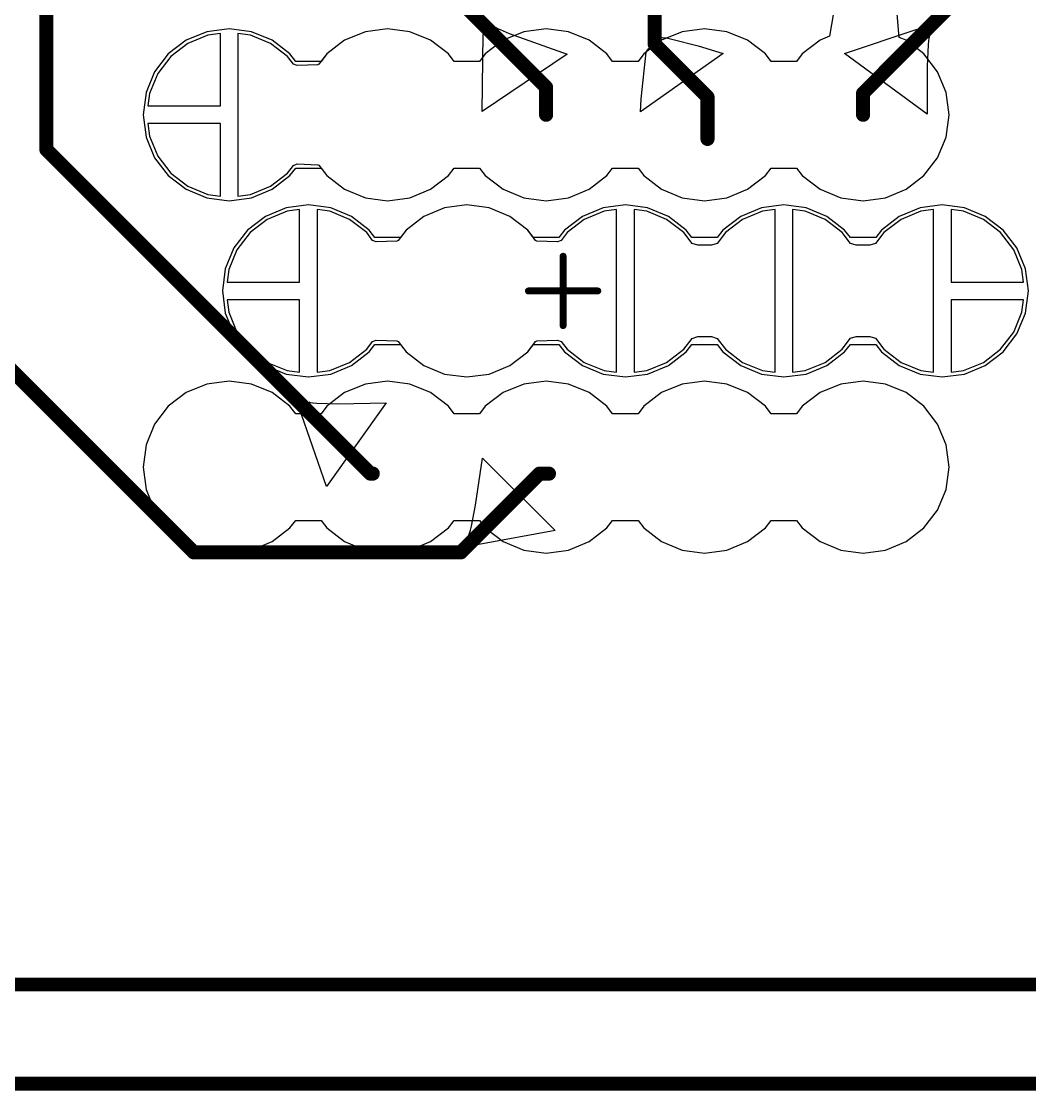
# Model space of a CAD drawing. Header units: inches. Extents: x -0.01 to 3.94, y -0.06 to 4.68.
# Drawn here: x 0.441 to 1.013, y -0.06 to 0.547 of the extents above; entities that cross this region are included whole.
import ezdxf

# ---------------------------------------------------------------- set-up
doc = ezdxf.new("R2010")
doc.units = ezdxf.units.IN
doc.header["$MEASUREMENT"] = 0
for name, color, linetype in [('Board outline', 6, 'Continuous'), ('Bottom Layer', 5, 'Continuous'), ('Bottom Solder', 6, 'Continuous'), ('Int1 -GND)', 16, 'Continuous'), ('Int2 -PWR)', 76, 'Continuous'), ('Multi-Layer', 9, 'Continuous'), ('Pad Holes', 156, 'Continuous'), ('Top Courtyard', 56, 'Continuous'), ('Top Layer', 1, 'Continuous'), ('Top Overlay', 2, 'Continuous'), ('Top Solder', 216, 'Continuous')]:
    doc.layers.add(name, color=color, linetype=linetype)

# ---------------------------------------------------------------- blocks, each defined once
blk = doc.blocks.new('66D8AC91_DC10_42D3_BF25_693004815827_135')
at = {"layer": 'Bottom Layer'}
h = blk.add_hatch(color=5, dxfattribs=at)
edge = h.paths.add_edge_path()
edge.add_arc((-0.18957, 0.1), 0.03642, 0, 360)
h = blk.add_hatch(color=5, dxfattribs=at)
edge = h.paths.add_edge_path()
edge.add_arc((-0.09961, 0.1), 0.03642, 0, 360)
h = blk.add_hatch(color=5, dxfattribs=at)
edge = h.paths.add_edge_path()
edge.add_arc((-0.00965, 0.1), 0.03642, 0, 360)
h = blk.add_hatch(color=5, dxfattribs=at)
edge = h.paths.add_edge_path()
edge.add_arc((0.08031, 0.1), 0.03642, 0, 360)
h = blk.add_hatch(color=5, dxfattribs=at)
edge = h.paths.add_edge_path()
edge.add_arc((0.17028, 0.1), 0.03642, 0, 360)
h = blk.add_hatch(color=5, dxfattribs=at)
edge = h.paths.add_edge_path()
edge.add_arc((-0.14459, 0), 0.03642, 0, 360)
h = blk.add_hatch(color=5, dxfattribs=at)
edge = h.paths.add_edge_path()
edge.add_arc((-0.05463, 0), 0.03642, 0, 360)
h = blk.add_hatch(color=5, dxfattribs=at)
edge = h.paths.add_edge_path()
edge.add_arc((0.03533, 0), 0.03642, 0, 360)
h = blk.add_hatch(color=5, dxfattribs=at)
edge = h.paths.add_edge_path()
edge.add_arc((0.12529, 0), 0.03642, 0, 360)
h = blk.add_hatch(color=5, dxfattribs=at)
edge = h.paths.add_edge_path()
edge.add_arc((0.21526, 0), 0.03642, 0, 360)
h = blk.add_hatch(color=5, dxfattribs=at)
edge = h.paths.add_edge_path()
edge.add_arc((-0.18957, -0.1), 0.03642, 0, 360)
h = blk.add_hatch(color=5, dxfattribs=at)
edge = h.paths.add_edge_path()
edge.add_arc((-0.09961, -0.1), 0.03642, 0, 360)
h = blk.add_hatch(color=5, dxfattribs=at)
edge = h.paths.add_edge_path()
edge.add_arc((-0.00965, -0.1), 0.03642, 0, 360)
h = blk.add_hatch(color=5, dxfattribs=at)
edge = h.paths.add_edge_path()
edge.add_arc((0.08031, -0.1), 0.03642, 0, 360)
h = blk.add_hatch(color=5, dxfattribs=at)
edge = h.paths.add_edge_path()
edge.add_arc((0.17028, -0.1), 0.03642, 0, 360)
at = {"layer": 'Bottom Solder'}
h = blk.add_hatch(color=6, dxfattribs=at)
edge = h.paths.add_edge_path()
edge.add_arc((-0.18957, 0.1), 0.03839, 0, 360)
h = blk.add_hatch(color=6, dxfattribs=at)
edge = h.paths.add_edge_path()
edge.add_arc((-0.09961, 0.1), 0.03839, 0, 360)
h = blk.add_hatch(color=6, dxfattribs=at)
edge = h.paths.add_edge_path()
edge.add_arc((-0.00965, 0.1), 0.03839, 0, 360)
h = blk.add_hatch(color=6, dxfattribs=at)
edge = h.paths.add_edge_path()
edge.add_arc((0.08031, 0.1), 0.03839, 0, 360)
h = blk.add_hatch(color=6, dxfattribs=at)
edge = h.paths.add_edge_path()
edge.add_arc((0.17028, 0.1), 0.03839, 0, 360)
h = blk.add_hatch(color=6, dxfattribs=at)
edge = h.paths.add_edge_path()
edge.add_arc((-0.14459, 0), 0.03839, 0, 360)
h = blk.add_hatch(color=6, dxfattribs=at)
edge = h.paths.add_edge_path()
edge.add_arc((-0.05463, 0), 0.03839, 0, 360)
h = blk.add_hatch(color=6, dxfattribs=at)
edge = h.paths.add_edge_path()
edge.add_arc((0.03533, 0), 0.03839, 0, 360)
h = blk.add_hatch(color=6, dxfattribs=at)
edge = h.paths.add_edge_path()
edge.add_arc((0.12529, 0), 0.03839, 0, 360)
h = blk.add_hatch(color=6, dxfattribs=at)
edge = h.paths.add_edge_path()
edge.add_arc((0.21526, 0), 0.03839, 0, 360)
h = blk.add_hatch(color=6, dxfattribs=at)
edge = h.paths.add_edge_path()
edge.add_arc((-0.18957, -0.1), 0.03839, 0, 360)
h = blk.add_hatch(color=6, dxfattribs=at)
edge = h.paths.add_edge_path()
edge.add_arc((-0.09961, -0.1), 0.03839, 0, 360)
h = blk.add_hatch(color=6, dxfattribs=at)
edge = h.paths.add_edge_path()
edge.add_arc((-0.00965, -0.1), 0.03839, 0, 360)
h = blk.add_hatch(color=6, dxfattribs=at)
edge = h.paths.add_edge_path()
edge.add_arc((0.08031, -0.1), 0.03839, 0, 360)
h = blk.add_hatch(color=6, dxfattribs=at)
edge = h.paths.add_edge_path()
edge.add_arc((0.17028, -0.1), 0.03839, 0, 360)
at = {"layer": 'Int1 -GND)'}
h = blk.add_hatch(color=7, dxfattribs=at)
edge = h.paths.add_edge_path()
edge.add_arc((-0.18957, 0.1), 0.03642, 0, 360)
h = blk.add_hatch(color=7, dxfattribs=at)
edge = h.paths.add_edge_path()
edge.add_arc((-0.09961, 0.1), 0.03642, 0, 360)
h = blk.add_hatch(color=7, dxfattribs=at)
edge = h.paths.add_edge_path()
edge.add_arc((-0.00965, 0.1), 0.03642, 0, 360)
h = blk.add_hatch(color=7, dxfattribs=at)
edge = h.paths.add_edge_path()
edge.add_arc((0.08031, 0.1), 0.03642, 0, 360)
h = blk.add_hatch(color=7, dxfattribs=at)
edge = h.paths.add_edge_path()
edge.add_arc((0.17028, 0.1), 0.03642, 0, 360)
h = blk.add_hatch(color=7, dxfattribs=at)
edge = h.paths.add_edge_path()
edge.add_arc((-0.14459, 0), 0.03642, 0, 360)
h = blk.add_hatch(color=7, dxfattribs=at)
edge = h.paths.add_edge_path()
edge.add_arc((-0.05463, 0), 0.03642, 0, 360)
h = blk.add_hatch(color=7, dxfattribs=at)
edge = h.paths.add_edge_path()
edge.add_arc((0.03533, 0), 0.03642, 0, 360)
h = blk.add_hatch(color=7, dxfattribs=at)
edge = h.paths.add_edge_path()
edge.add_arc((0.12529, 0), 0.03642, 0, 360)
h = blk.add_hatch(color=7, dxfattribs=at)
edge = h.paths.add_edge_path()
edge.add_arc((0.21526, 0), 0.03642, 0, 360)
h = blk.add_hatch(color=7, dxfattribs=at)
edge = h.paths.add_edge_path()
edge.add_arc((-0.18957, -0.1), 0.03642, 0, 360)
h = blk.add_hatch(color=7, dxfattribs=at)
edge = h.paths.add_edge_path()
edge.add_arc((-0.09961, -0.1), 0.03642, 0, 360)
h = blk.add_hatch(color=7, dxfattribs=at)
edge = h.paths.add_edge_path()
edge.add_arc((-0.00965, -0.1), 0.03642, 0, 360)
h = blk.add_hatch(color=7, dxfattribs=at)
edge = h.paths.add_edge_path()
edge.add_arc((0.08031, -0.1), 0.03642, 0, 360)
h = blk.add_hatch(color=7, dxfattribs=at)
edge = h.paths.add_edge_path()
edge.add_arc((0.17028, -0.1), 0.03642, 0, 360)
at = {"layer": 'Int2 -PWR)'}
h = blk.add_hatch(color=7, dxfattribs=at)
edge = h.paths.add_edge_path()
edge.add_arc((-0.18957, 0.1), 0.03642, 0, 360)
h = blk.add_hatch(color=7, dxfattribs=at)
edge = h.paths.add_edge_path()
edge.add_arc((-0.09961, 0.1), 0.03642, 0, 360)
h = blk.add_hatch(color=7, dxfattribs=at)
edge = h.paths.add_edge_path()
edge.add_arc((-0.00965, 0.1), 0.03642, 0, 360)
h = blk.add_hatch(color=7, dxfattribs=at)
edge = h.paths.add_edge_path()
edge.add_arc((0.08031, 0.1), 0.03642, 0, 360)
h = blk.add_hatch(color=7, dxfattribs=at)
edge = h.paths.add_edge_path()
edge.add_arc((0.17028, 0.1), 0.03642, 0, 360)
h = blk.add_hatch(color=7, dxfattribs=at)
edge = h.paths.add_edge_path()
edge.add_arc((-0.14459, 0), 0.03642, 0, 360)
h = blk.add_hatch(color=7, dxfattribs=at)
edge = h.paths.add_edge_path()
edge.add_arc((-0.05463, 0), 0.03642, 0, 360)
h = blk.add_hatch(color=7, dxfattribs=at)
edge = h.paths.add_edge_path()
edge.add_arc((0.03533, 0), 0.03642, 0, 360)
h = blk.add_hatch(color=7, dxfattribs=at)
edge = h.paths.add_edge_path()
edge.add_arc((0.12529, 0), 0.03642, 0, 360)
h = blk.add_hatch(color=7, dxfattribs=at)
edge = h.paths.add_edge_path()
edge.add_arc((0.21526, 0), 0.03642, 0, 360)
h = blk.add_hatch(color=7, dxfattribs=at)
edge = h.paths.add_edge_path()
edge.add_arc((-0.18957, -0.1), 0.03642, 0, 360)
h = blk.add_hatch(color=7, dxfattribs=at)
edge = h.paths.add_edge_path()
edge.add_arc((-0.09961, -0.1), 0.03642, 0, 360)
h = blk.add_hatch(color=7, dxfattribs=at)
edge = h.paths.add_edge_path()
edge.add_arc((-0.00965, -0.1), 0.03642, 0, 360)
h = blk.add_hatch(color=7, dxfattribs=at)
edge = h.paths.add_edge_path()
edge.add_arc((0.08031, -0.1), 0.03642, 0, 360)
h = blk.add_hatch(color=7, dxfattribs=at)
edge = h.paths.add_edge_path()
edge.add_arc((0.17028, -0.1), 0.03642, 0, 360)
at = {"layer": 'Multi-Layer'}
h = blk.add_hatch(color=9, dxfattribs=at)
edge = h.paths.add_edge_path()
edge.add_arc((-0.18957, 0.1), 0.03642, 0, 360)
h = blk.add_hatch(color=9, dxfattribs=at)
edge = h.paths.add_edge_path()
edge.add_arc((-0.09961, 0.1), 0.03642, 0, 360)
h = blk.add_hatch(color=9, dxfattribs=at)
edge = h.paths.add_edge_path()
edge.add_arc((-0.00965, 0.1), 0.03642, 0, 360)
h = blk.add_hatch(color=9, dxfattribs=at)
edge = h.paths.add_edge_path()
edge.add_arc((0.08031, 0.1), 0.03642, 0, 360)
h = blk.add_hatch(color=9, dxfattribs=at)
edge = h.paths.add_edge_path()
edge.add_arc((0.17028, 0.1), 0.03642, 0, 360)
h = blk.add_hatch(color=9, dxfattribs=at)
edge = h.paths.add_edge_path()
edge.add_arc((-0.14459, 0), 0.03642, 0, 360)
h = blk.add_hatch(color=9, dxfattribs=at)
edge = h.paths.add_edge_path()
edge.add_arc((-0.05463, 0), 0.03642, 0, 360)
h = blk.add_hatch(color=9, dxfattribs=at)
edge = h.paths.add_edge_path()
edge.add_arc((0.03533, 0), 0.03642, 0, 360)
h = blk.add_hatch(color=9, dxfattribs=at)
edge = h.paths.add_edge_path()
edge.add_arc((0.12529, 0), 0.03642, 0, 360)
h = blk.add_hatch(color=9, dxfattribs=at)
edge = h.paths.add_edge_path()
edge.add_arc((0.21526, 0), 0.03642, 0, 360)
h = blk.add_hatch(color=9, dxfattribs=at)
edge = h.paths.add_edge_path()
edge.add_arc((-0.18957, -0.1), 0.03642, 0, 360)
h = blk.add_hatch(color=9, dxfattribs=at)
edge = h.paths.add_edge_path()
edge.add_arc((-0.09961, -0.1), 0.03642, 0, 360)
h = blk.add_hatch(color=9, dxfattribs=at)
edge = h.paths.add_edge_path()
edge.add_arc((-0.00965, -0.1), 0.03642, 0, 360)
h = blk.add_hatch(color=9, dxfattribs=at)
edge = h.paths.add_edge_path()
edge.add_arc((0.08031, -0.1), 0.03642, 0, 360)
h = blk.add_hatch(color=9, dxfattribs=at)
edge = h.paths.add_edge_path()
edge.add_arc((0.17028, -0.1), 0.03642, 0, 360)
at = {"layer": 'Pad Holes'}
h = blk.add_hatch(color=7, dxfattribs=at)
edge = h.paths.add_edge_path()
edge.add_arc((-0.18957, 0.1), 0.01969, 0, 360)
h = blk.add_hatch(color=7, dxfattribs=at)
edge = h.paths.add_edge_path()
edge.add_arc((-0.09961, 0.1), 0.01969, 0, 360)
h = blk.add_hatch(color=7, dxfattribs=at)
edge = h.paths.add_edge_path()
edge.add_arc((-0.00965, 0.1), 0.01969, 0, 360)
h = blk.add_hatch(color=7, dxfattribs=at)
edge = h.paths.add_edge_path()
edge.add_arc((0.08031, 0.1), 0.01969, 0, 360)
h = blk.add_hatch(color=7, dxfattribs=at)
edge = h.paths.add_edge_path()
edge.add_arc((0.17028, 0.1), 0.01969, 0, 360)
h = blk.add_hatch(color=7, dxfattribs=at)
edge = h.paths.add_edge_path()
edge.add_arc((-0.14459, 0), 0.01969, 0, 360)
h = blk.add_hatch(color=7, dxfattribs=at)
edge = h.paths.add_edge_path()
edge.add_arc((-0.05463, 0), 0.01969, 0, 360)
h = blk.add_hatch(color=7, dxfattribs=at)
edge = h.paths.add_edge_path()
edge.add_arc((0.03533, 0), 0.01969, 0, 360)
h = blk.add_hatch(color=7, dxfattribs=at)
edge = h.paths.add_edge_path()
edge.add_arc((0.12529, 0), 0.01969, 0, 360)
h = blk.add_hatch(color=7, dxfattribs=at)
edge = h.paths.add_edge_path()
edge.add_arc((0.21526, 0), 0.01969, 0, 360)
h = blk.add_hatch(color=7, dxfattribs=at)
edge = h.paths.add_edge_path()
edge.add_arc((-0.18957, -0.1), 0.01969, 0, 360)
h = blk.add_hatch(color=7, dxfattribs=at)
edge = h.paths.add_edge_path()
edge.add_arc((-0.09961, -0.1), 0.01969, 0, 360)
h = blk.add_hatch(color=7, dxfattribs=at)
edge = h.paths.add_edge_path()
edge.add_arc((-0.00965, -0.1), 0.01969, 0, 360)
h = blk.add_hatch(color=7, dxfattribs=at)
edge = h.paths.add_edge_path()
edge.add_arc((0.08031, -0.1), 0.01969, 0, 360)
h = blk.add_hatch(color=7, dxfattribs=at)
edge = h.paths.add_edge_path()
edge.add_arc((0.17028, -0.1), 0.01969, 0, 360)
at = {"layer": 'Top Layer'}
h = blk.add_hatch(color=1, dxfattribs=at)
edge = h.paths.add_edge_path()
edge.add_arc((-0.18957, 0.1), 0.03642, 0, 360)
h = blk.add_hatch(color=1, dxfattribs=at)
edge = h.paths.add_edge_path()
edge.add_arc((-0.09961, 0.1), 0.03642, 0, 360)
h = blk.add_hatch(color=1, dxfattribs=at)
edge = h.paths.add_edge_path()
edge.add_arc((-0.00965, 0.1), 0.03642, 0, 360)
h = blk.add_hatch(color=1, dxfattribs=at)
edge = h.paths.add_edge_path()
edge.add_arc((0.08031, 0.1), 0.03642, 0, 360)
h = blk.add_hatch(color=1, dxfattribs=at)
edge = h.paths.add_edge_path()
edge.add_arc((0.17028, 0.1), 0.03642, 0, 360)
h = blk.add_hatch(color=1, dxfattribs=at)
edge = h.paths.add_edge_path()
edge.add_arc((-0.14459, 0), 0.03642, 0, 360)
h = blk.add_hatch(color=1, dxfattribs=at)
edge = h.paths.add_edge_path()
edge.add_arc((-0.05463, 0), 0.03642, 0, 360)
h = blk.add_hatch(color=1, dxfattribs=at)
edge = h.paths.add_edge_path()
edge.add_arc((0.03533, 0), 0.03642, 0, 360)
h = blk.add_hatch(color=1, dxfattribs=at)
edge = h.paths.add_edge_path()
edge.add_arc((0.12529, 0), 0.03642, 0, 360)
h = blk.add_hatch(color=1, dxfattribs=at)
edge = h.paths.add_edge_path()
edge.add_arc((0.21526, 0), 0.03642, 0, 360)
h = blk.add_hatch(color=1, dxfattribs=at)
edge = h.paths.add_edge_path()
edge.add_arc((-0.18957, -0.1), 0.03642, 0, 360)
h = blk.add_hatch(color=1, dxfattribs=at)
edge = h.paths.add_edge_path()
edge.add_arc((-0.09961, -0.1), 0.03642, 0, 360)
h = blk.add_hatch(color=1, dxfattribs=at)
edge = h.paths.add_edge_path()
edge.add_arc((-0.00965, -0.1), 0.03642, 0, 360)
h = blk.add_hatch(color=1, dxfattribs=at)
edge = h.paths.add_edge_path()
edge.add_arc((0.08031, -0.1), 0.03642, 0, 360)
h = blk.add_hatch(color=1, dxfattribs=at)
edge = h.paths.add_edge_path()
edge.add_arc((0.17028, -0.1), 0.03642, 0, 360)
at = {"layer": 'Top Solder'}
h = blk.add_hatch(color=216, dxfattribs=at)
edge = h.paths.add_edge_path()
edge.add_arc((-0.18957, 0.1), 0.03839, 0, 360)
h = blk.add_hatch(color=216, dxfattribs=at)
edge = h.paths.add_edge_path()
edge.add_arc((-0.09961, 0.1), 0.03839, 0, 360)
h = blk.add_hatch(color=216, dxfattribs=at)
edge = h.paths.add_edge_path()
edge.add_arc((-0.00965, 0.1), 0.03839, 0, 360)
h = blk.add_hatch(color=216, dxfattribs=at)
edge = h.paths.add_edge_path()
edge.add_arc((0.08031, 0.1), 0.03839, 0, 360)
h = blk.add_hatch(color=216, dxfattribs=at)
edge = h.paths.add_edge_path()
edge.add_arc((0.17028, 0.1), 0.03839, 0, 360)
h = blk.add_hatch(color=216, dxfattribs=at)
edge = h.paths.add_edge_path()
edge.add_arc((-0.14459, 0), 0.03839, 0, 360)
h = blk.add_hatch(color=216, dxfattribs=at)
edge = h.paths.add_edge_path()
edge.add_arc((-0.05463, 0), 0.03839, 0, 360)
h = blk.add_hatch(color=216, dxfattribs=at)
edge = h.paths.add_edge_path()
edge.add_arc((0.03533, 0), 0.03839, 0, 360)
h = blk.add_hatch(color=216, dxfattribs=at)
edge = h.paths.add_edge_path()
edge.add_arc((0.12529, 0), 0.03839, 0, 360)
h = blk.add_hatch(color=216, dxfattribs=at)
edge = h.paths.add_edge_path()
edge.add_arc((0.21526, 0), 0.03839, 0, 360)
h = blk.add_hatch(color=216, dxfattribs=at)
edge = h.paths.add_edge_path()
edge.add_arc((-0.18957, -0.1), 0.03839, 0, 360)
h = blk.add_hatch(color=216, dxfattribs=at)
edge = h.paths.add_edge_path()
edge.add_arc((-0.09961, -0.1), 0.03839, 0, 360)
h = blk.add_hatch(color=216, dxfattribs=at)
edge = h.paths.add_edge_path()
edge.add_arc((-0.00965, -0.1), 0.03839, 0, 360)
h = blk.add_hatch(color=216, dxfattribs=at)
edge = h.paths.add_edge_path()
edge.add_arc((0.08031, -0.1), 0.03839, 0, 360)
h = blk.add_hatch(color=216, dxfattribs=at)
edge = h.paths.add_edge_path()
edge.add_arc((0.17028, -0.1), 0.03839, 0, 360)
at = {"layer": 'Top Courtyard'}
for points in [[(0, -0.01968, 0.00394, 0.00394, 0), (0, 0.01969, 0.00394, 0.00394, 0)], [(-0.01969, 0, 0.00394, 0.00394, 0), (0.01968, 0, 0.00394, 0.00394, 0)]]:
    blk.add_lwpolyline(points, format="xyseb", dxfattribs=at)
for points in [[(-0.00098, 0.01969, 0.00197, 0.00197, 1), (0.00098, 0.01969, 0.00197, 0.00197, 1)], [(-0.02067, 0, 0.00197, 0.00197, 1), (-0.0187, 0, 0.00197, 0.00197, 1)], [(0.0187, 0, 0.00197, 0.00197, 1), (0.02067, 0, 0.00197, 0.00197, 1)], [(-0.00098, -0.01968, 0.00197, 0.00197, 1), (0.00098, -0.01968, 0.00197, 0.00197, 1)]]:
    blk.add_lwpolyline(points, format="xyseb", close=True, dxfattribs=at)
at = {"layer": 'Top Overlay'}
blk.add_lwpolyline([(-0.625, -0.45, 0.00787, 0.00787, 0), (0.625, -0.45, 0.00787, 0.00787, 0)], format="xyseb", dxfattribs=at)

msp = doc.modelspace()

# ---------------------------------------------------------------- linework, layer by layer
at = {"layer": 'Board outline'}
msp.add_lwpolyline([(0, 0, 0.00787, 0.00787, 0), (3.93701, 0, 0.00787, 0.00787, 0)], format="xyseb", dxfattribs=at)
at = {"layer": 'Int1 -GND)'}
for p, q in [((0.90161, 0.55161), (0.89933, 0.53824)), ((0.93889, 0.53758), (0.93768, 0.55107)), ((0.63579, 0.54087), (0.62401, 0.53599)), ((0.64843, 0.54254), (0.63579, 0.54087)), ((0.66107, 0.54087), (0.64843, 0.54254)), ((0.67284, 0.53599), (0.66107, 0.54087)), ((0.72575, 0.54087), (0.71397, 0.53599)), ((0.73839, 0.54254), (0.72575, 0.54087)), ((0.75103, 0.54087), (0.73839, 0.54254)), ((0.7628, 0.53599), (0.75103, 0.54087)), ((0.81571, 0.54087), (0.80393, 0.53599)), ((0.82835, 0.54254), (0.81571, 0.54087)), ((0.84099, 0.54087), (0.82835, 0.54254)), ((0.85276, 0.53599), (0.84099, 0.54087)), ((0.53505, 0.53425), (0.52536, 0.52681)), ((0.54635, 0.53892), (0.53505, 0.53425)), ((0.55346, 0.53986), (0.54635, 0.53892)), ((0.55346, 0.4987), (0.55346, 0.53986)), ((0.57058, 0.53892), (0.56346, 0.53986)), ((0.56346, 0.53986), (0.56346, 0.4937)), ((0.58187, 0.53425), (0.57058, 0.53892)), ((0.59157, 0.52681), (0.58187, 0.53425)), ((0.62401, 0.53599), (0.61389, 0.52823)), ((0.68296, 0.52823), (0.67284, 0.53599)), ((0.71397, 0.53599), (0.70385, 0.52823)), ((0.77292, 0.52823), (0.7628, 0.53599)), ((0.80393, 0.53599), (0.79381, 0.52823)), ((0.86288, 0.52823), (0.85276, 0.53599)), ((0.89389, 0.53599), (0.88378, 0.52823)), ((0.89933, 0.53824), (0.89389, 0.53599)), ((0.94273, 0.53599), (0.93889, 0.53758)), ((0.95284, 0.52823), (0.94273, 0.53599)), ((0.61389, 0.52823), (0.60941, 0.52239)), ((0.6862, 0.52401), (0.68296, 0.52823)), ((0.70385, 0.52823), (0.70062, 0.52401)), ((0.77616, 0.52401), (0.77292, 0.52823)), ((0.79381, 0.52823), (0.79058, 0.52401)), ((0.86612, 0.52401), (0.86288, 0.52823)), ((0.88378, 0.52823), (0.88054, 0.52401)), ((0.9606, 0.51812), (0.95284, 0.52823)), ((0.52536, 0.52681), (0.51792, 0.51711)), ((0.59493, 0.52243), (0.59157, 0.52681)), ((0.59701, 0.52163), (0.59493, 0.52243)), ((0.60874, 0.52205), (0.59701, 0.52163)), ((0.60941, 0.52239), (0.60874, 0.52205)), ((0.70062, 0.52401), (0.6862, 0.52401)), ((0.79058, 0.52401), (0.77616, 0.52401)), ((0.88054, 0.52401), (0.86612, 0.52401)), ((0.51792, 0.51711), (0.51324, 0.50582)), ((0.96548, 0.50634), (0.9606, 0.51812)), ((0.51324, 0.50582), (0.5123, 0.4987)), ((0.96714, 0.4937), (0.96548, 0.50634)), ((0.5123, 0.4987), (0.55346, 0.4987)), ((0.56346, 0.4937), (0.56346, 0.44754)), ((0.96548, 0.48106), (0.96714, 0.4937)), ((0.55346, 0.4887), (0.5123, 0.4887)), ((0.5123, 0.4887), (0.51324, 0.48158)), ((0.55346, 0.44754), (0.55346, 0.4887)), ((0.51324, 0.48158), (0.51792, 0.47029)), ((0.9606, 0.46928), (0.96548, 0.48106)), ((0.51792, 0.47029), (0.52536, 0.46059)), ((0.95284, 0.45917), (0.9606, 0.46928)), ((0.59157, 0.46059), (0.59493, 0.46497)), ((0.59493, 0.46497), (0.59701, 0.46577)), ((0.59701, 0.46577), (0.60874, 0.46535)), ((0.60874, 0.46535), (0.60941, 0.46501)), ((0.60941, 0.46501), (0.61389, 0.45917)), ((0.68296, 0.45917), (0.6862, 0.46339)), ((0.6862, 0.46339), (0.70062, 0.46339)), ((0.70062, 0.46339), (0.70385, 0.45917)), ((0.77292, 0.45917), (0.77616, 0.46339)), ((0.77616, 0.46339), (0.79058, 0.46339)), ((0.79058, 0.46339), (0.79381, 0.45917)), ((0.86288, 0.45917), (0.86612, 0.46339)), ((0.86612, 0.46339), (0.88054, 0.46339)), ((0.88054, 0.46339), (0.88378, 0.45917)), ((0.52536, 0.46059), (0.53505, 0.45315)), ((0.58187, 0.45315), (0.59157, 0.46059)), ((0.61389, 0.45917), (0.62401, 0.45141)), ((0.67284, 0.45141), (0.68296, 0.45917)), ((0.70385, 0.45917), (0.71397, 0.45141)), ((0.7628, 0.45141), (0.77292, 0.45917)), ((0.79381, 0.45917), (0.80393, 0.45141)), ((0.85276, 0.45141), (0.86288, 0.45917)), ((0.88378, 0.45917), (0.89389, 0.45141)), ((0.94273, 0.45141), (0.95284, 0.45917)), ((0.53505, 0.45315), (0.54635, 0.44848)), ((0.57058, 0.44848), (0.58187, 0.45315)), ((0.62401, 0.45141), (0.63579, 0.44653)), ((0.66107, 0.44653), (0.67284, 0.45141)), ((0.71397, 0.45141), (0.72575, 0.44653)), ((0.75103, 0.44653), (0.7628, 0.45141)), ((0.80393, 0.45141), (0.81571, 0.44653)), ((0.84099, 0.44653), (0.85276, 0.45141)), ((0.89389, 0.45141), (0.90567, 0.44653)), ((0.93095, 0.44653), (0.94273, 0.45141)), ((0.54635, 0.44848), (0.55346, 0.44754)), ((0.56346, 0.44754), (0.57058, 0.44848)), ((0.63579, 0.44653), (0.64843, 0.44487)), ((0.64843, 0.44487), (0.66107, 0.44653)), ((0.72575, 0.44653), (0.73839, 0.44487)), ((0.73839, 0.44487), (0.75103, 0.44653)), ((0.81571, 0.44653), (0.82835, 0.44487)), ((0.82835, 0.44487), (0.84099, 0.44653)), ((0.90567, 0.44653), (0.91831, 0.44487)), ((0.91831, 0.44487), (0.93095, 0.44653)), ((0.59133, 0.43892), (0.58004, 0.43425)), ((0.59845, 0.43986), (0.59133, 0.43892)), ((0.59845, 0.3987), (0.59845, 0.43986)), ((0.61556, 0.43892), (0.60845, 0.43986)), ((0.60845, 0.43986), (0.60845, 0.3937)), ((0.62685, 0.43425), (0.61556, 0.43892)), ((0.68077, 0.44087), (0.66899, 0.43599)), ((0.69341, 0.44254), (0.68077, 0.44087)), ((0.70605, 0.44087), (0.69341, 0.44254)), ((0.71782, 0.43599), (0.70605, 0.44087)), ((0.77125, 0.43892), (0.75996, 0.43425)), ((0.77837, 0.43986), (0.77125, 0.43892)), ((0.77837, 0.3937), (0.77837, 0.43986)), ((0.79548, 0.43892), (0.78837, 0.43986)), ((0.78837, 0.43986), (0.78837, 0.3937)), ((0.80677, 0.43425), (0.79548, 0.43892)), ((0.86121, 0.43892), (0.84992, 0.43425)), ((0.86833, 0.43986), (0.86121, 0.43892)), ((0.86833, 0.3937), (0.86833, 0.43986)), ((0.88544, 0.43892), (0.87833, 0.43986)), ((0.87833, 0.43986), (0.87833, 0.3937)), ((0.89673, 0.43425), (0.88544, 0.43892)), ((0.95117, 0.43892), (0.93988, 0.43425)), ((0.95829, 0.43986), (0.95117, 0.43892)), ((0.95829, 0.3937), (0.95829, 0.43986)), ((0.97541, 0.43892), (0.96829, 0.43986)), ((0.96829, 0.43986), (0.96829, 0.3987)), ((0.9867, 0.43425), (0.97541, 0.43892)), ((0.58004, 0.43425), (0.57034, 0.42681)), ((0.63655, 0.42681), (0.62685, 0.43425)), ((0.66899, 0.43599), (0.65887, 0.42823)), ((0.72794, 0.42823), (0.71782, 0.43599)), ((0.75996, 0.43425), (0.75026, 0.42681)), ((0.81647, 0.42681), (0.80677, 0.43425)), ((0.84992, 0.43425), (0.84022, 0.42681)), ((0.90643, 0.42681), (0.89673, 0.43425)), ((0.93988, 0.43425), (0.93018, 0.42681)), ((0.99639, 0.42681), (0.9867, 0.43425)), ((0.57034, 0.42681), (0.5629, 0.41711)), ((0.63991, 0.42243), (0.63655, 0.42681)), ((0.65887, 0.42823), (0.65439, 0.42239)), ((0.73242, 0.42239), (0.72794, 0.42823)), ((0.75026, 0.42681), (0.7469, 0.42243)), ((0.82124, 0.4206), (0.81647, 0.42681)), ((0.84022, 0.42681), (0.83546, 0.4206)), ((0.9112, 0.42059), (0.90643, 0.42681)), ((0.93018, 0.42681), (0.92542, 0.42059)), ((1.00383, 0.41711), (0.99639, 0.42681)), ((0.64199, 0.42163), (0.63991, 0.42243)), ((0.65372, 0.42205), (0.64199, 0.42163)), ((0.65439, 0.42239), (0.65372, 0.42205)), ((0.73309, 0.42205), (0.73242, 0.42239)), ((0.74482, 0.42163), (0.73309, 0.42205)), ((0.7469, 0.42243), (0.74482, 0.42163)), ((0.82444, 0.41963), (0.82124, 0.4206)), ((0.83225, 0.41963), (0.82444, 0.41963)), ((0.83546, 0.4206), (0.83225, 0.41963)), ((0.9144, 0.41963), (0.9112, 0.42059)), ((0.92221, 0.41963), (0.9144, 0.41963)), ((0.92542, 0.42059), (0.92221, 0.41963)), ((0.5629, 0.41711), (0.55822, 0.40582)), ((1.00851, 0.40582), (1.00383, 0.41711)), ((0.55822, 0.40582), (0.55729, 0.3987)), ((1.00945, 0.3987), (1.00851, 0.40582)), ((0.55729, 0.3987), (0.59845, 0.3987)), ((0.96829, 0.3987), (1.00945, 0.3987)), ((0.59845, 0.3887), (0.55729, 0.3887)), ((0.55729, 0.3887), (0.55822, 0.38158)), ((0.59845, 0.34754), (0.59845, 0.3887)), ((0.60845, 0.3937), (0.60845, 0.34754)), ((0.77837, 0.34754), (0.77837, 0.3937)), ((0.78837, 0.3937), (0.78837, 0.34754)), ((0.86833, 0.34754), (0.86833, 0.3937)), ((0.87833, 0.3937), (0.87833, 0.34754)), ((0.95829, 0.34754), (0.95829, 0.3937)), ((1.00945, 0.3887), (0.96829, 0.3887)), ((0.96829, 0.3887), (0.96829, 0.34754)), ((1.00851, 0.38158), (1.00945, 0.3887)), ((0.55822, 0.38158), (0.5629, 0.37029)), ((1.00383, 0.37029), (1.00851, 0.38158)), ((0.5629, 0.37029), (0.57034, 0.36059)), ((0.99639, 0.36059), (1.00383, 0.37029)), ((0.63655, 0.36059), (0.63991, 0.36497)), ((0.63991, 0.36497), (0.64199, 0.36577)), ((0.64199, 0.36577), (0.65372, 0.36535)), ((0.65372, 0.36535), (0.65439, 0.36501)), ((0.65439, 0.36501), (0.65887, 0.35917)), ((0.72794, 0.35917), (0.73242, 0.36501)), ((0.73242, 0.36501), (0.73309, 0.36535)), ((0.73309, 0.36535), (0.74482, 0.36577)), ((0.74482, 0.36577), (0.7469, 0.36497)), ((0.7469, 0.36497), (0.75026, 0.36059)), ((0.81647, 0.36059), (0.82124, 0.3668)), ((0.82124, 0.3668), (0.82444, 0.36777)), ((0.82444, 0.36777), (0.83225, 0.36777)), ((0.83225, 0.36777), (0.83546, 0.3668)), ((0.83546, 0.3668), (0.84022, 0.36059)), ((0.90643, 0.36059), (0.9112, 0.36681)), ((0.9112, 0.36681), (0.9144, 0.36777)), ((0.9144, 0.36777), (0.92221, 0.36777)), ((0.92221, 0.36777), (0.92542, 0.36681)), ((0.92542, 0.36681), (0.93018, 0.36059)), ((0.57034, 0.36059), (0.58004, 0.35315)), ((0.62685, 0.35315), (0.63655, 0.36059)), ((0.65887, 0.35917), (0.66899, 0.35141)), ((0.71782, 0.35141), (0.72794, 0.35917)), ((0.75026, 0.36059), (0.75996, 0.35315)), ((0.80677, 0.35315), (0.81647, 0.36059)), ((0.84022, 0.36059), (0.84992, 0.35315)), ((0.89673, 0.35315), (0.90643, 0.36059)), ((0.93018, 0.36059), (0.93988, 0.35315)), ((0.9867, 0.35315), (0.99639, 0.36059)), ((0.58004, 0.35315), (0.59133, 0.34848)), ((0.61556, 0.34848), (0.62685, 0.35315)), ((0.75996, 0.35315), (0.77125, 0.34848)), ((0.79548, 0.34848), (0.80677, 0.35315)), ((0.84992, 0.35315), (0.86121, 0.34848)), ((0.88544, 0.34848), (0.89673, 0.35315)), ((0.93988, 0.35315), (0.95117, 0.34848)), ((0.97541, 0.34848), (0.9867, 0.35315)), ((0.59133, 0.34848), (0.59845, 0.34754)), ((0.60845, 0.34754), (0.61556, 0.34848)), ((0.66899, 0.35141), (0.68077, 0.34653)), ((0.68077, 0.34653), (0.69341, 0.34486)), ((0.69341, 0.34486), (0.70605, 0.34653)), ((0.70605, 0.34653), (0.71782, 0.35141)), ((0.77125, 0.34848), (0.77837, 0.34754)), ((0.78837, 0.34754), (0.79548, 0.34848)), ((0.86121, 0.34848), (0.86833, 0.34754)), ((0.87833, 0.34754), (0.88544, 0.34848)), ((0.95117, 0.34848), (0.95829, 0.34754)), ((0.96829, 0.34754), (0.97541, 0.34848)), ((0.54582, 0.34087), (0.53405, 0.33599)), ((0.55846, 0.34254), (0.54582, 0.34087)), ((0.5711, 0.34087), (0.55846, 0.34254)), ((0.58288, 0.33599), (0.5711, 0.34087)), ((0.63579, 0.34087), (0.62401, 0.33599)), ((0.64843, 0.34254), (0.63579, 0.34087)), ((0.66107, 0.34087), (0.64843, 0.34254)), ((0.67284, 0.33599), (0.66107, 0.34087)), ((0.72575, 0.34087), (0.71397, 0.33599)), ((0.73839, 0.34254), (0.72575, 0.34087)), ((0.75103, 0.34087), (0.73839, 0.34254)), ((0.7628, 0.33599), (0.75103, 0.34087)), ((0.81571, 0.34087), (0.80393, 0.33599)), ((0.82835, 0.34254), (0.81571, 0.34087)), ((0.84099, 0.34087), (0.82835, 0.34254)), ((0.85276, 0.33599), (0.84099, 0.34087)), ((0.90567, 0.34087), (0.89389, 0.33599)), ((0.91831, 0.34254), (0.90567, 0.34087)), ((0.93095, 0.34087), (0.91831, 0.34254)), ((0.94273, 0.33599), (0.93095, 0.34087)), ((0.53405, 0.33599), (0.52393, 0.32823)), ((0.593, 0.32823), (0.58288, 0.33599)), ((0.62401, 0.33599), (0.61389, 0.32823)), ((0.68296, 0.32823), (0.67284, 0.33599)), ((0.71397, 0.33599), (0.70385, 0.32823)), ((0.77292, 0.32823), (0.7628, 0.33599)), ((0.80393, 0.33599), (0.79381, 0.32823)), ((0.86288, 0.32823), (0.85276, 0.33599)), ((0.89389, 0.33599), (0.88378, 0.32823)), ((0.95284, 0.32823), (0.94273, 0.33599)), ((0.52393, 0.32823), (0.51617, 0.31812)), ((0.59623, 0.32401), (0.593, 0.32823)), ((0.61389, 0.32823), (0.61065, 0.32401)), ((0.6862, 0.32401), (0.68296, 0.32823)), ((0.70385, 0.32823), (0.70062, 0.32401)), ((0.77616, 0.32401), (0.77292, 0.32823)), ((0.79381, 0.32823), (0.79058, 0.32401)), ((0.86612, 0.32401), (0.86288, 0.32823)), ((0.88378, 0.32823), (0.88054, 0.32401)), ((0.9606, 0.31812), (0.95284, 0.32823)), ((0.61065, 0.32401), (0.59623, 0.32401)), ((0.70062, 0.32401), (0.6862, 0.32401)), ((0.79058, 0.32401), (0.77616, 0.32401)), ((0.88054, 0.32401), (0.86612, 0.32401)), ((0.51617, 0.31812), (0.51129, 0.30634)), ((0.96548, 0.30634), (0.9606, 0.31812)), ((0.51129, 0.30634), (0.50963, 0.2937)), ((0.96714, 0.2937), (0.96548, 0.30634)), ((0.50963, 0.2937), (0.51129, 0.28106)), ((0.96548, 0.28106), (0.96714, 0.2937)), ((0.51129, 0.28106), (0.51617, 0.26928)), ((0.9606, 0.26928), (0.96548, 0.28106)), ((0.51617, 0.26928), (0.52393, 0.25917)), ((0.95284, 0.25917), (0.9606, 0.26928)), ((0.593, 0.25917), (0.59623, 0.26339)), ((0.59623, 0.26339), (0.61065, 0.26339)), ((0.61065, 0.26339), (0.61389, 0.25917)), ((0.68296, 0.25917), (0.6862, 0.26339)), ((0.6862, 0.26339), (0.70062, 0.26339)), ((0.70062, 0.26339), (0.70385, 0.25917)), ((0.77292, 0.25917), (0.77616, 0.26339)), ((0.77616, 0.26339), (0.79058, 0.26339)), ((0.79058, 0.26339), (0.79381, 0.25917)), ((0.86288, 0.25917), (0.86612, 0.26339)), ((0.86612, 0.26339), (0.88054, 0.26339)), ((0.88054, 0.26339), (0.88378, 0.25917)), ((0.52393, 0.25917), (0.53405, 0.25141)), ((0.58288, 0.25141), (0.593, 0.25917)), ((0.61389, 0.25917), (0.62401, 0.25141)), ((0.67284, 0.25141), (0.68296, 0.25917)), ((0.70385, 0.25917), (0.71397, 0.25141)), ((0.7628, 0.25141), (0.77292, 0.25917)), ((0.79381, 0.25917), (0.80393, 0.25141)), ((0.85276, 0.25141), (0.86288, 0.25917)), ((0.88378, 0.25917), (0.89389, 0.25141)), ((0.94273, 0.25141), (0.95284, 0.25917)), ((0.53405, 0.25141), (0.54582, 0.24653)), ((0.5711, 0.24653), (0.58288, 0.25141)), ((0.62401, 0.25141), (0.63579, 0.24653)), ((0.66107, 0.24653), (0.67284, 0.25141)), ((0.71397, 0.25141), (0.72575, 0.24653)), ((0.75103, 0.24653), (0.7628, 0.25141)), ((0.80393, 0.25141), (0.81571, 0.24653)), ((0.84099, 0.24653), (0.85276, 0.25141)), ((0.89389, 0.25141), (0.90567, 0.24653)), ((0.93095, 0.24653), (0.94273, 0.25141)), ((0.54582, 0.24653), (0.55846, 0.24486)), ((0.55846, 0.24486), (0.5711, 0.24653)), ((0.63579, 0.24653), (0.64843, 0.24486)), ((0.64843, 0.24486), (0.66107, 0.24653)), ((0.72575, 0.24653), (0.73839, 0.24486)), ((0.73839, 0.24486), (0.75103, 0.24653)), ((0.81571, 0.24653), (0.82835, 0.24486)), ((0.82835, 0.24486), (0.84099, 0.24653)), ((0.90567, 0.24653), (0.91831, 0.24486)), ((0.91831, 0.24486), (0.93095, 0.24653)), ((3.93701, 0), (0, 0))]:
    msp.add_line(p, q, dxfattribs=at)
at = {"layer": 'Int2 -PWR)'}
for p, q in [((0.90161, 0.55161), (0.89933, 0.53824)), ((0.93889, 0.53758), (0.93768, 0.55107)), ((0.54582, 0.54087), (0.53405, 0.53599)), ((0.55846, 0.54254), (0.54582, 0.54087)), ((0.5711, 0.54087), (0.55846, 0.54254)), ((0.58288, 0.53599), (0.5711, 0.54087)), ((0.63579, 0.54087), (0.62401, 0.53599)), ((0.64843, 0.54254), (0.63579, 0.54087)), ((0.66107, 0.54087), (0.64843, 0.54254)), ((0.67284, 0.53599), (0.66107, 0.54087)), ((0.72575, 0.54087), (0.71397, 0.53599)), ((0.73839, 0.54254), (0.72575, 0.54087)), ((0.75103, 0.54087), (0.73839, 0.54254)), ((0.7628, 0.53599), (0.75103, 0.54087)), ((0.81571, 0.54087), (0.80393, 0.53599)), ((0.82835, 0.54254), (0.81571, 0.54087)), ((0.84099, 0.54087), (0.82835, 0.54254)), ((0.85276, 0.53599), (0.84099, 0.54087)), ((0.53405, 0.53599), (0.52393, 0.52823)), ((0.593, 0.52823), (0.58288, 0.53599)), ((0.62401, 0.53599), (0.61389, 0.52823)), ((0.68296, 0.52823), (0.67284, 0.53599)), ((0.71397, 0.53599), (0.70385, 0.52823)), ((0.77292, 0.52823), (0.7628, 0.53599)), ((0.80393, 0.53599), (0.79381, 0.52823)), ((0.86288, 0.52823), (0.85276, 0.53599)), ((0.89389, 0.53599), (0.88378, 0.52823)), ((0.89933, 0.53824), (0.89389, 0.53599)), ((0.94273, 0.53599), (0.93889, 0.53758)), ((0.95284, 0.52823), (0.94273, 0.53599)), ((0.52393, 0.52823), (0.51617, 0.51812)), ((0.59623, 0.52401), (0.593, 0.52823)), ((0.61389, 0.52823), (0.61065, 0.52401)), ((0.6862, 0.52401), (0.68296, 0.52823)), ((0.70385, 0.52823), (0.70062, 0.52401)), ((0.77616, 0.52401), (0.77292, 0.52823)), ((0.79381, 0.52823), (0.79058, 0.52401)), ((0.86612, 0.52401), (0.86288, 0.52823)), ((0.88378, 0.52823), (0.88054, 0.52401)), ((0.9606, 0.51812), (0.95284, 0.52823)), ((0.61065, 0.52401), (0.59623, 0.52401)), ((0.70062, 0.52401), (0.6862, 0.52401)), ((0.79058, 0.52401), (0.77616, 0.52401)), ((0.88054, 0.52401), (0.86612, 0.52401)), ((0.51617, 0.51812), (0.51129, 0.50634)), ((0.96548, 0.50634), (0.9606, 0.51812)), ((0.51129, 0.50634), (0.50963, 0.4937)), ((0.96714, 0.4937), (0.96548, 0.50634)), ((0.50963, 0.4937), (0.51129, 0.48106)), ((0.96548, 0.48106), (0.96714, 0.4937)), ((0.51129, 0.48106), (0.51617, 0.46928)), ((0.9606, 0.46928), (0.96548, 0.48106)), ((0.51617, 0.46928), (0.52393, 0.45917)), ((0.95284, 0.45917), (0.9606, 0.46928)), ((0.593, 0.45917), (0.59623, 0.46339)), ((0.59623, 0.46339), (0.61065, 0.46339)), ((0.61065, 0.46339), (0.61389, 0.45917)), ((0.68296, 0.45917), (0.6862, 0.46339)), ((0.6862, 0.46339), (0.70062, 0.46339)), ((0.70062, 0.46339), (0.70385, 0.45917)), ((0.77292, 0.45917), (0.77616, 0.46339)), ((0.77616, 0.46339), (0.79058, 0.46339)), ((0.79058, 0.46339), (0.79381, 0.45917)), ((0.86288, 0.45917), (0.86612, 0.46339)), ((0.86612, 0.46339), (0.88054, 0.46339)), ((0.88054, 0.46339), (0.88378, 0.45917)), ((0.52393, 0.45917), (0.53405, 0.45141)), ((0.58288, 0.45141), (0.593, 0.45917)), ((0.61389, 0.45917), (0.62401, 0.45141)), ((0.67284, 0.45141), (0.68296, 0.45917)), ((0.70385, 0.45917), (0.71397, 0.45141)), ((0.7628, 0.45141), (0.77292, 0.45917)), ((0.79381, 0.45917), (0.80393, 0.45141)), ((0.85276, 0.45141), (0.86288, 0.45917)), ((0.88378, 0.45917), (0.89389, 0.45141)), ((0.94273, 0.45141), (0.95284, 0.45917)), ((0.53405, 0.45141), (0.54582, 0.44653)), ((0.5711, 0.44653), (0.58288, 0.45141)), ((0.62401, 0.45141), (0.63579, 0.44653)), ((0.66107, 0.44653), (0.67284, 0.45141)), ((0.71397, 0.45141), (0.72575, 0.44653)), ((0.75103, 0.44653), (0.7628, 0.45141)), ((0.80393, 0.45141), (0.81571, 0.44653)), ((0.84099, 0.44653), (0.85276, 0.45141)), ((0.89389, 0.45141), (0.90567, 0.44653)), ((0.93095, 0.44653), (0.94273, 0.45141)), ((0.54582, 0.44653), (0.55846, 0.44487)), ((0.55846, 0.44487), (0.5711, 0.44653)), ((0.63579, 0.44653), (0.64843, 0.44487)), ((0.64843, 0.44487), (0.66107, 0.44653)), ((0.72575, 0.44653), (0.73839, 0.44487)), ((0.73839, 0.44487), (0.75103, 0.44653)), ((0.81571, 0.44653), (0.82835, 0.44487)), ((0.82835, 0.44487), (0.84099, 0.44653)), ((0.90567, 0.44653), (0.91831, 0.44487)), ((0.91831, 0.44487), (0.93095, 0.44653)), ((0.59081, 0.44087), (0.57903, 0.43599)), ((0.60345, 0.44254), (0.59081, 0.44087)), ((0.61609, 0.44087), (0.60345, 0.44254)), ((0.62786, 0.43599), (0.61609, 0.44087)), ((0.68077, 0.44087), (0.66899, 0.43599)), ((0.69341, 0.44254), (0.68077, 0.44087)), ((0.70605, 0.44087), (0.69341, 0.44254)), ((0.71782, 0.43599), (0.70605, 0.44087)), ((0.77073, 0.44087), (0.75895, 0.43599)), ((0.78337, 0.44254), (0.77073, 0.44087)), ((0.79601, 0.44087), (0.78337, 0.44254)), ((0.80778, 0.43599), (0.79601, 0.44087)), ((0.86069, 0.44087), (0.84891, 0.43599)), ((0.87333, 0.44254), (0.86069, 0.44087)), ((0.88597, 0.44087), (0.87333, 0.44254)), ((0.89774, 0.43599), (0.88597, 0.44087)), ((0.95065, 0.44087), (0.93887, 0.43599)), ((0.96329, 0.44254), (0.95065, 0.44087)), ((0.97593, 0.44087), (0.96329, 0.44254)), ((0.98771, 0.43599), (0.97593, 0.44087)), ((0.57903, 0.43599), (0.56891, 0.42823)), ((0.63798, 0.42823), (0.62786, 0.43599)), ((0.66899, 0.43599), (0.65887, 0.42823)), ((0.72794, 0.42823), (0.71782, 0.43599)), ((0.75895, 0.43599), (0.74883, 0.42823)), ((0.8179, 0.42823), (0.80778, 0.43599)), ((0.84891, 0.43599), (0.83879, 0.42823)), ((0.90786, 0.42823), (0.89774, 0.43599)), ((0.93887, 0.43599), (0.92876, 0.42823)), ((0.99782, 0.42823), (0.98771, 0.43599)), ((0.56891, 0.42823), (0.56115, 0.41812)), ((0.64122, 0.42401), (0.63798, 0.42823)), ((0.65887, 0.42823), (0.65564, 0.42401)), ((0.73118, 0.42401), (0.72794, 0.42823)), ((0.74883, 0.42823), (0.7456, 0.42401)), ((0.82114, 0.42401), (0.8179, 0.42823)), ((0.83879, 0.42823), (0.83556, 0.42401)), ((0.9111, 0.42401), (0.90786, 0.42823)), ((0.92876, 0.42823), (0.92552, 0.42401)), ((1.00558, 0.41812), (0.99782, 0.42823)), ((0.65564, 0.42401), (0.64122, 0.42401)), ((0.7456, 0.42401), (0.73118, 0.42401)), ((0.83556, 0.42401), (0.82114, 0.42401)), ((0.92552, 0.42401), (0.9111, 0.42401)), ((0.56115, 0.41812), (0.55627, 0.40634)), ((1.01046, 0.40634), (1.00558, 0.41812)), ((0.55627, 0.40634), (0.55461, 0.3937)), ((1.01212, 0.3937), (1.01046, 0.40634)), ((0.55461, 0.3937), (0.55627, 0.38106)), ((1.01046, 0.38106), (1.01212, 0.3937)), ((0.55627, 0.38106), (0.56115, 0.36928)), ((1.00558, 0.36928), (1.01046, 0.38106)), ((0.56115, 0.36928), (0.56891, 0.35917)), ((0.99782, 0.35917), (1.00558, 0.36928)), ((0.56891, 0.35917), (0.57903, 0.35141)), ((0.62786, 0.35141), (0.63798, 0.35917)), ((0.63798, 0.35917), (0.64122, 0.36339)), ((0.64122, 0.36339), (0.65564, 0.36339)), ((0.65564, 0.36339), (0.65887, 0.35917)), ((0.65887, 0.35917), (0.66899, 0.35141)), ((0.71782, 0.35141), (0.72794, 0.35917)), ((0.72794, 0.35917), (0.73118, 0.36339)), ((0.73118, 0.36339), (0.7456, 0.36339)), ((0.7456, 0.36339), (0.74883, 0.35917)), ((0.74883, 0.35917), (0.75895, 0.35141)), ((0.80778, 0.35141), (0.8179, 0.35917)), ((0.8179, 0.35917), (0.82114, 0.36339)), ((0.82114, 0.36339), (0.83556, 0.36339)), ((0.83556, 0.36339), (0.83879, 0.35917)), ((0.83879, 0.35917), (0.84891, 0.35141)), ((0.89774, 0.35141), (0.90786, 0.35917)), ((0.90786, 0.35917), (0.9111, 0.36339)), ((0.9111, 0.36339), (0.92552, 0.36339)), ((0.92552, 0.36339), (0.92876, 0.35917)), ((0.92876, 0.35917), (0.93887, 0.35141)), ((0.98771, 0.35141), (0.99782, 0.35917)), ((0.57903, 0.35141), (0.59081, 0.34653)), ((0.59081, 0.34653), (0.60345, 0.34486)), ((0.60345, 0.34486), (0.61609, 0.34653)), ((0.61609, 0.34653), (0.62786, 0.35141)), ((0.66899, 0.35141), (0.68077, 0.34653)), ((0.68077, 0.34653), (0.69341, 0.34486)), ((0.69341, 0.34486), (0.70605, 0.34653)), ((0.70605, 0.34653), (0.71782, 0.35141)), ((0.75895, 0.35141), (0.77073, 0.34653)), ((0.77073, 0.34653), (0.78337, 0.34486)), ((0.78337, 0.34486), (0.79601, 0.34653)), ((0.79601, 0.34653), (0.80778, 0.35141)), ((0.84891, 0.35141), (0.86069, 0.34653)), ((0.86069, 0.34653), (0.87333, 0.34486)), ((0.87333, 0.34486), (0.88597, 0.34653)), ((0.88597, 0.34653), (0.89774, 0.35141)), ((0.93887, 0.35141), (0.95065, 0.34653)), ((0.95065, 0.34653), (0.96329, 0.34486)), ((0.96329, 0.34486), (0.97593, 0.34653)), ((0.97593, 0.34653), (0.98771, 0.35141)), ((0.54582, 0.34087), (0.53405, 0.33599)), ((0.55846, 0.34254), (0.54582, 0.34087)), ((0.5711, 0.34087), (0.55846, 0.34254)), ((0.58288, 0.33599), (0.5711, 0.34087)), ((0.63579, 0.34087), (0.62401, 0.33599)), ((0.64843, 0.34254), (0.63579, 0.34087)), ((0.66107, 0.34087), (0.64843, 0.34254)), ((0.67284, 0.33599), (0.66107, 0.34087)), ((0.72575, 0.34087), (0.71397, 0.33599)), ((0.73839, 0.34254), (0.72575, 0.34087)), ((0.75103, 0.34087), (0.73839, 0.34254)), ((0.7628, 0.33599), (0.75103, 0.34087)), ((0.81571, 0.34087), (0.80393, 0.33599)), ((0.82835, 0.34254), (0.81571, 0.34087)), ((0.84099, 0.34087), (0.82835, 0.34254)), ((0.85276, 0.33599), (0.84099, 0.34087)), ((0.90567, 0.34087), (0.89389, 0.33599)), ((0.91831, 0.34254), (0.90567, 0.34087)), ((0.93095, 0.34087), (0.91831, 0.34254)), ((0.94273, 0.33599), (0.93095, 0.34087)), ((0.53405, 0.33599), (0.52393, 0.32823)), ((0.593, 0.32823), (0.58288, 0.33599)), ((0.62401, 0.33599), (0.61389, 0.32823)), ((0.68296, 0.32823), (0.67284, 0.33599)), ((0.71397, 0.33599), (0.70385, 0.32823)), ((0.77292, 0.32823), (0.7628, 0.33599)), ((0.80393, 0.33599), (0.79381, 0.32823)), ((0.86288, 0.32823), (0.85276, 0.33599)), ((0.89389, 0.33599), (0.88378, 0.32823)), ((0.95284, 0.32823), (0.94273, 0.33599)), ((0.52393, 0.32823), (0.51617, 0.31812)), ((0.59623, 0.32401), (0.593, 0.32823)), ((0.61389, 0.32823), (0.61065, 0.32401)), ((0.6862, 0.32401), (0.68296, 0.32823)), ((0.70385, 0.32823), (0.70062, 0.32401)), ((0.77616, 0.32401), (0.77292, 0.32823)), ((0.79381, 0.32823), (0.79058, 0.32401)), ((0.86612, 0.32401), (0.86288, 0.32823)), ((0.88378, 0.32823), (0.88054, 0.32401)), ((0.9606, 0.31812), (0.95284, 0.32823)), ((0.61065, 0.32401), (0.59623, 0.32401)), ((0.70062, 0.32401), (0.6862, 0.32401)), ((0.79058, 0.32401), (0.77616, 0.32401)), ((0.88054, 0.32401), (0.86612, 0.32401)), ((0.51617, 0.31812), (0.51129, 0.30634)), ((0.96548, 0.30634), (0.9606, 0.31812)), ((0.51129, 0.30634), (0.50963, 0.2937)), ((0.96714, 0.2937), (0.96548, 0.30634)), ((0.50963, 0.2937), (0.51129, 0.28106)), ((0.96548, 0.28106), (0.96714, 0.2937)), ((0.51129, 0.28106), (0.51617, 0.26928)), ((0.9606, 0.26928), (0.96548, 0.28106)), ((0.51617, 0.26928), (0.52393, 0.25917)), ((0.95284, 0.25917), (0.9606, 0.26928)), ((0.593, 0.25917), (0.59623, 0.26339)), ((0.59623, 0.26339), (0.61065, 0.26339)), ((0.61065, 0.26339), (0.61389, 0.25917)), ((0.68296, 0.25917), (0.6862, 0.26339)), ((0.6862, 0.26339), (0.70062, 0.26339)), ((0.70062, 0.26339), (0.70385, 0.25917)), ((0.77292, 0.25917), (0.77616, 0.26339)), ((0.77616, 0.26339), (0.79058, 0.26339)), ((0.79058, 0.26339), (0.79381, 0.25917)), ((0.86288, 0.25917), (0.86612, 0.26339)), ((0.86612, 0.26339), (0.88054, 0.26339)), ((0.88054, 0.26339), (0.88378, 0.25917)), ((0.52393, 0.25917), (0.53405, 0.25141)), ((0.58288, 0.25141), (0.593, 0.25917)), ((0.61389, 0.25917), (0.62401, 0.25141)), ((0.67284, 0.25141), (0.68296, 0.25917)), ((0.70385, 0.25917), (0.71397, 0.25141)), ((0.7628, 0.25141), (0.77292, 0.25917)), ((0.79381, 0.25917), (0.80393, 0.25141)), ((0.85276, 0.25141), (0.86288, 0.25917)), ((0.88378, 0.25917), (0.89389, 0.25141)), ((0.94273, 0.25141), (0.95284, 0.25917)), ((0.53405, 0.25141), (0.54582, 0.24653)), ((0.5711, 0.24653), (0.58288, 0.25141)), ((0.62401, 0.25141), (0.63579, 0.24653)), ((0.66107, 0.24653), (0.67284, 0.25141)), ((0.71397, 0.25141), (0.72575, 0.24653)), ((0.75103, 0.24653), (0.7628, 0.25141)), ((0.80393, 0.25141), (0.81571, 0.24653)), ((0.84099, 0.24653), (0.85276, 0.25141)), ((0.89389, 0.25141), (0.90567, 0.24653)), ((0.93095, 0.24653), (0.94273, 0.25141)), ((0.54582, 0.24653), (0.55846, 0.24486)), ((0.55846, 0.24486), (0.5711, 0.24653)), ((0.63579, 0.24653), (0.64843, 0.24486)), ((0.64843, 0.24486), (0.66107, 0.24653)), ((0.72575, 0.24653), (0.73839, 0.24486)), ((0.73839, 0.24486), (0.75103, 0.24653)), ((0.81571, 0.24653), (0.82835, 0.24486)), ((0.82835, 0.24486), (0.84099, 0.24653)), ((0.90567, 0.24653), (0.91831, 0.24486)), ((0.91831, 0.24486), (0.93095, 0.24653)), ((3.93701, 0), (0, 0))]:
    msp.add_line(p, q, dxfattribs=at)
at = {"layer": 'Top Layer'}
for p, q in [((0.70261, 0.53937), (0.71007, 0.54322)), ((0.71007, 0.54322), (0.71081, 0.54274)), ((0.71081, 0.54274), (0.71227, 0.54203)), ((0.71227, 0.54203), (0.71739, 0.53992)), ((0.90785, 0.52858), (0.94895, 0.54225)), ((0.94895, 0.54225), (0.956, 0.53798)), ((0.70202, 0.49556), (0.70261, 0.53937)), ((0.71739, 0.53992), (0.75029, 0.52812)), ((0.79717, 0.531), (0.80283, 0.53666)), ((0.80245, 0.53732), (0.80295, 0.53765)), ((0.80283, 0.53666), (0.80245, 0.53732)), ((0.80295, 0.53765), (0.80434, 0.53766)), ((0.80434, 0.53766), (0.80663, 0.53734)), ((0.80663, 0.53734), (0.80979, 0.53669)), ((0.80979, 0.53669), (0.82462, 0.53278)), ((0.95542, 0.53569), (0.95519, 0.53333)), ((0.95569, 0.53724), (0.95542, 0.53569)), ((0.956, 0.53798), (0.95569, 0.53724)), ((0.75029, 0.52812), (0.70202, 0.49556)), ((0.83895, 0.52854), (0.79197, 0.49535)), ((0.79234, 0.50274), (0.79526, 0.52923)), ((0.79526, 0.52923), (0.79587, 0.53067)), ((0.79587, 0.53067), (0.7965, 0.53126)), ((0.7965, 0.53126), (0.79717, 0.531)), ((0.82462, 0.53278), (0.83895, 0.52854)), ((0.95472, 0.49403), (0.90785, 0.52858)), ((0.95519, 0.53333), (0.95474, 0.52136)), ((0.95474, 0.52136), (0.95472, 0.49403)), ((0.79197, 0.49535), (0.79234, 0.50274)), ((0.59951, 0.32351), (0.60362, 0.33071)), ((0.60362, 0.33071), (0.60436, 0.33041)), ((0.60436, 0.33041), (0.6059, 0.33016)), ((0.6059, 0.33016), (0.60826, 0.32997)), ((0.60826, 0.32997), (0.62022, 0.32971)), ((0.64754, 0.33011), (0.6137, 0.28272)), ((0.62022, 0.32971), (0.64754, 0.33011)), ((0.6137, 0.28272), (0.59951, 0.32351)), ((0.69825, 0.27201), (0.70233, 0.29883)), ((0.70233, 0.29883), (0.74351, 0.25765)), ((0.69603, 0.26019), (0.69825, 0.27201)), ((0.69451, 0.25548), (0.69494, 0.25626)), ((0.70017, 0.24983), (0.69451, 0.25548)), ((0.69494, 0.25626), (0.69544, 0.25783)), ((0.69544, 0.25783), (0.69603, 0.26019)), ((0.74351, 0.25765), (0.70017, 0.24983))]:
    msp.add_line(p, q, dxfattribs=at)
for points in [[(0.62197, 0.62567, 0.008, 0.008, 0), (0.73839, 0.50925, 0.008, 0.008, 0)], [(0.8, 0.53383, 0.008, 0.008, 0), (0.8, 0.62567, 0.008, 0.008, 0)], [(0.91831, 0.50594, 0.008, 0.008, 0), (1.03803, 0.62567, 0.008, 0.008, 0)], [(0.4547, 0.47397, 0.008, 0.008, 0), (0.4547, 0.61294, 0.008, 0.008, 0)], [(0.8, 0.53383, 0.008, 0.008, 0), (0.83, 0.50383, 0.008, 0.008, 0)], [(0.73839, 0.4937, 0.008, 0.008, 0), (0.73839, 0.50925, 0.008, 0.008, 0)], [(0.91831, 0.4937, 0.008, 0.008, 0), (0.91831, 0.50594, 0.008, 0.008, 0)], [(0.83, 0.48, 0.008, 0.008, 0), (0.83, 0.50383, 0.008, 0.008, 0)], [(0.4547, 0.47397, 0.008, 0.008, 0), (0.63867, 0.29, 0.008, 0.008, 0)], [(0.40655, 0.37714, 0.008, 0.008, 0), (0.53841, 0.24528, 0.008, 0.008, 0)], [(0.63867, 0.29, 0.008, 0.008, 0), (0.64, 0.29, 0.008, 0.008, 0)], [(0.68997, 0.24528, 0.008, 0.008, 0), (0.73469, 0.29, 0.008, 0.008, 0)], [(0.73469, 0.29, 0.008, 0.008, 0), (0.74, 0.29, 0.008, 0.008, 0)], [(0.53841, 0.24528, 0.008, 0.008, 0), (0.68997, 0.24528, 0.008, 0.008, 0)]]:
    msp.add_lwpolyline(points, format="xyseb", dxfattribs=at)
for points in [[(0.798, 0.53383, 0.004, 0.004, 1), (0.802, 0.53383, 0.004, 0.004, 1)], [(0.798, 0.53383, 0.004, 0.004, 1), (0.802, 0.53383, 0.004, 0.004, 1)], [(0.73639, 0.50925, 0.004, 0.004, 1), (0.74039, 0.50925, 0.004, 0.004, 1)], [(0.73639, 0.50925, 0.004, 0.004, 1), (0.74039, 0.50925, 0.004, 0.004, 1)], [(0.91631, 0.50594, 0.004, 0.004, 1), (0.92031, 0.50594, 0.004, 0.004, 1)], [(0.91631, 0.50594, 0.004, 0.004, 1), (0.92031, 0.50594, 0.004, 0.004, 1)], [(0.828, 0.50383, 0.004, 0.004, 1), (0.832, 0.50383, 0.004, 0.004, 1)], [(0.828, 0.50383, 0.004, 0.004, 1), (0.832, 0.50383, 0.004, 0.004, 1)], [(0.73639, 0.4937, 0.004, 0.004, 1), (0.74039, 0.4937, 0.004, 0.004, 1)], [(0.91631, 0.4937, 0.004, 0.004, 1), (0.92031, 0.4937, 0.004, 0.004, 1)], [(0.828, 0.48, 0.004, 0.004, 1), (0.832, 0.48, 0.004, 0.004, 1)], [(0.4527, 0.47397, 0.004, 0.004, 1), (0.4567, 0.47397, 0.004, 0.004, 1)], [(0.4527, 0.47397, 0.004, 0.004, 1), (0.4567, 0.47397, 0.004, 0.004, 1)], [(0.63667, 0.29, 0.004, 0.004, 1), (0.64067, 0.29, 0.004, 0.004, 1)], [(0.63667, 0.29, 0.004, 0.004, 1), (0.64067, 0.29, 0.004, 0.004, 1)], [(0.638, 0.29, 0.004, 0.004, 1), (0.642, 0.29, 0.004, 0.004, 1)], [(0.73269, 0.29, 0.004, 0.004, 1), (0.73669, 0.29, 0.004, 0.004, 1)], [(0.73269, 0.29, 0.004, 0.004, 1), (0.73669, 0.29, 0.004, 0.004, 1)], [(0.738, 0.29, 0.004, 0.004, 1), (0.742, 0.29, 0.004, 0.004, 1)], [(0.53641, 0.24528, 0.004, 0.004, 1), (0.54041, 0.24528, 0.004, 0.004, 1)], [(0.53641, 0.24528, 0.004, 0.004, 1), (0.54041, 0.24528, 0.004, 0.004, 1)], [(0.68797, 0.24528, 0.004, 0.004, 1), (0.69197, 0.24528, 0.004, 0.004, 1)], [(0.68797, 0.24528, 0.004, 0.004, 1), (0.69197, 0.24528, 0.004, 0.004, 1)]]:
    msp.add_lwpolyline(points, format="xyseb", close=True, dxfattribs=at)

# ---------------------------------------------------------------- block references
at = {"rotation": 360}
msp.add_blockref('66D8AC91_DC10_42D3_BF25_693004815827_135', (0.74803, 0.3937), dxfattribs=at)

doc.saveas('drawing.dxf')
